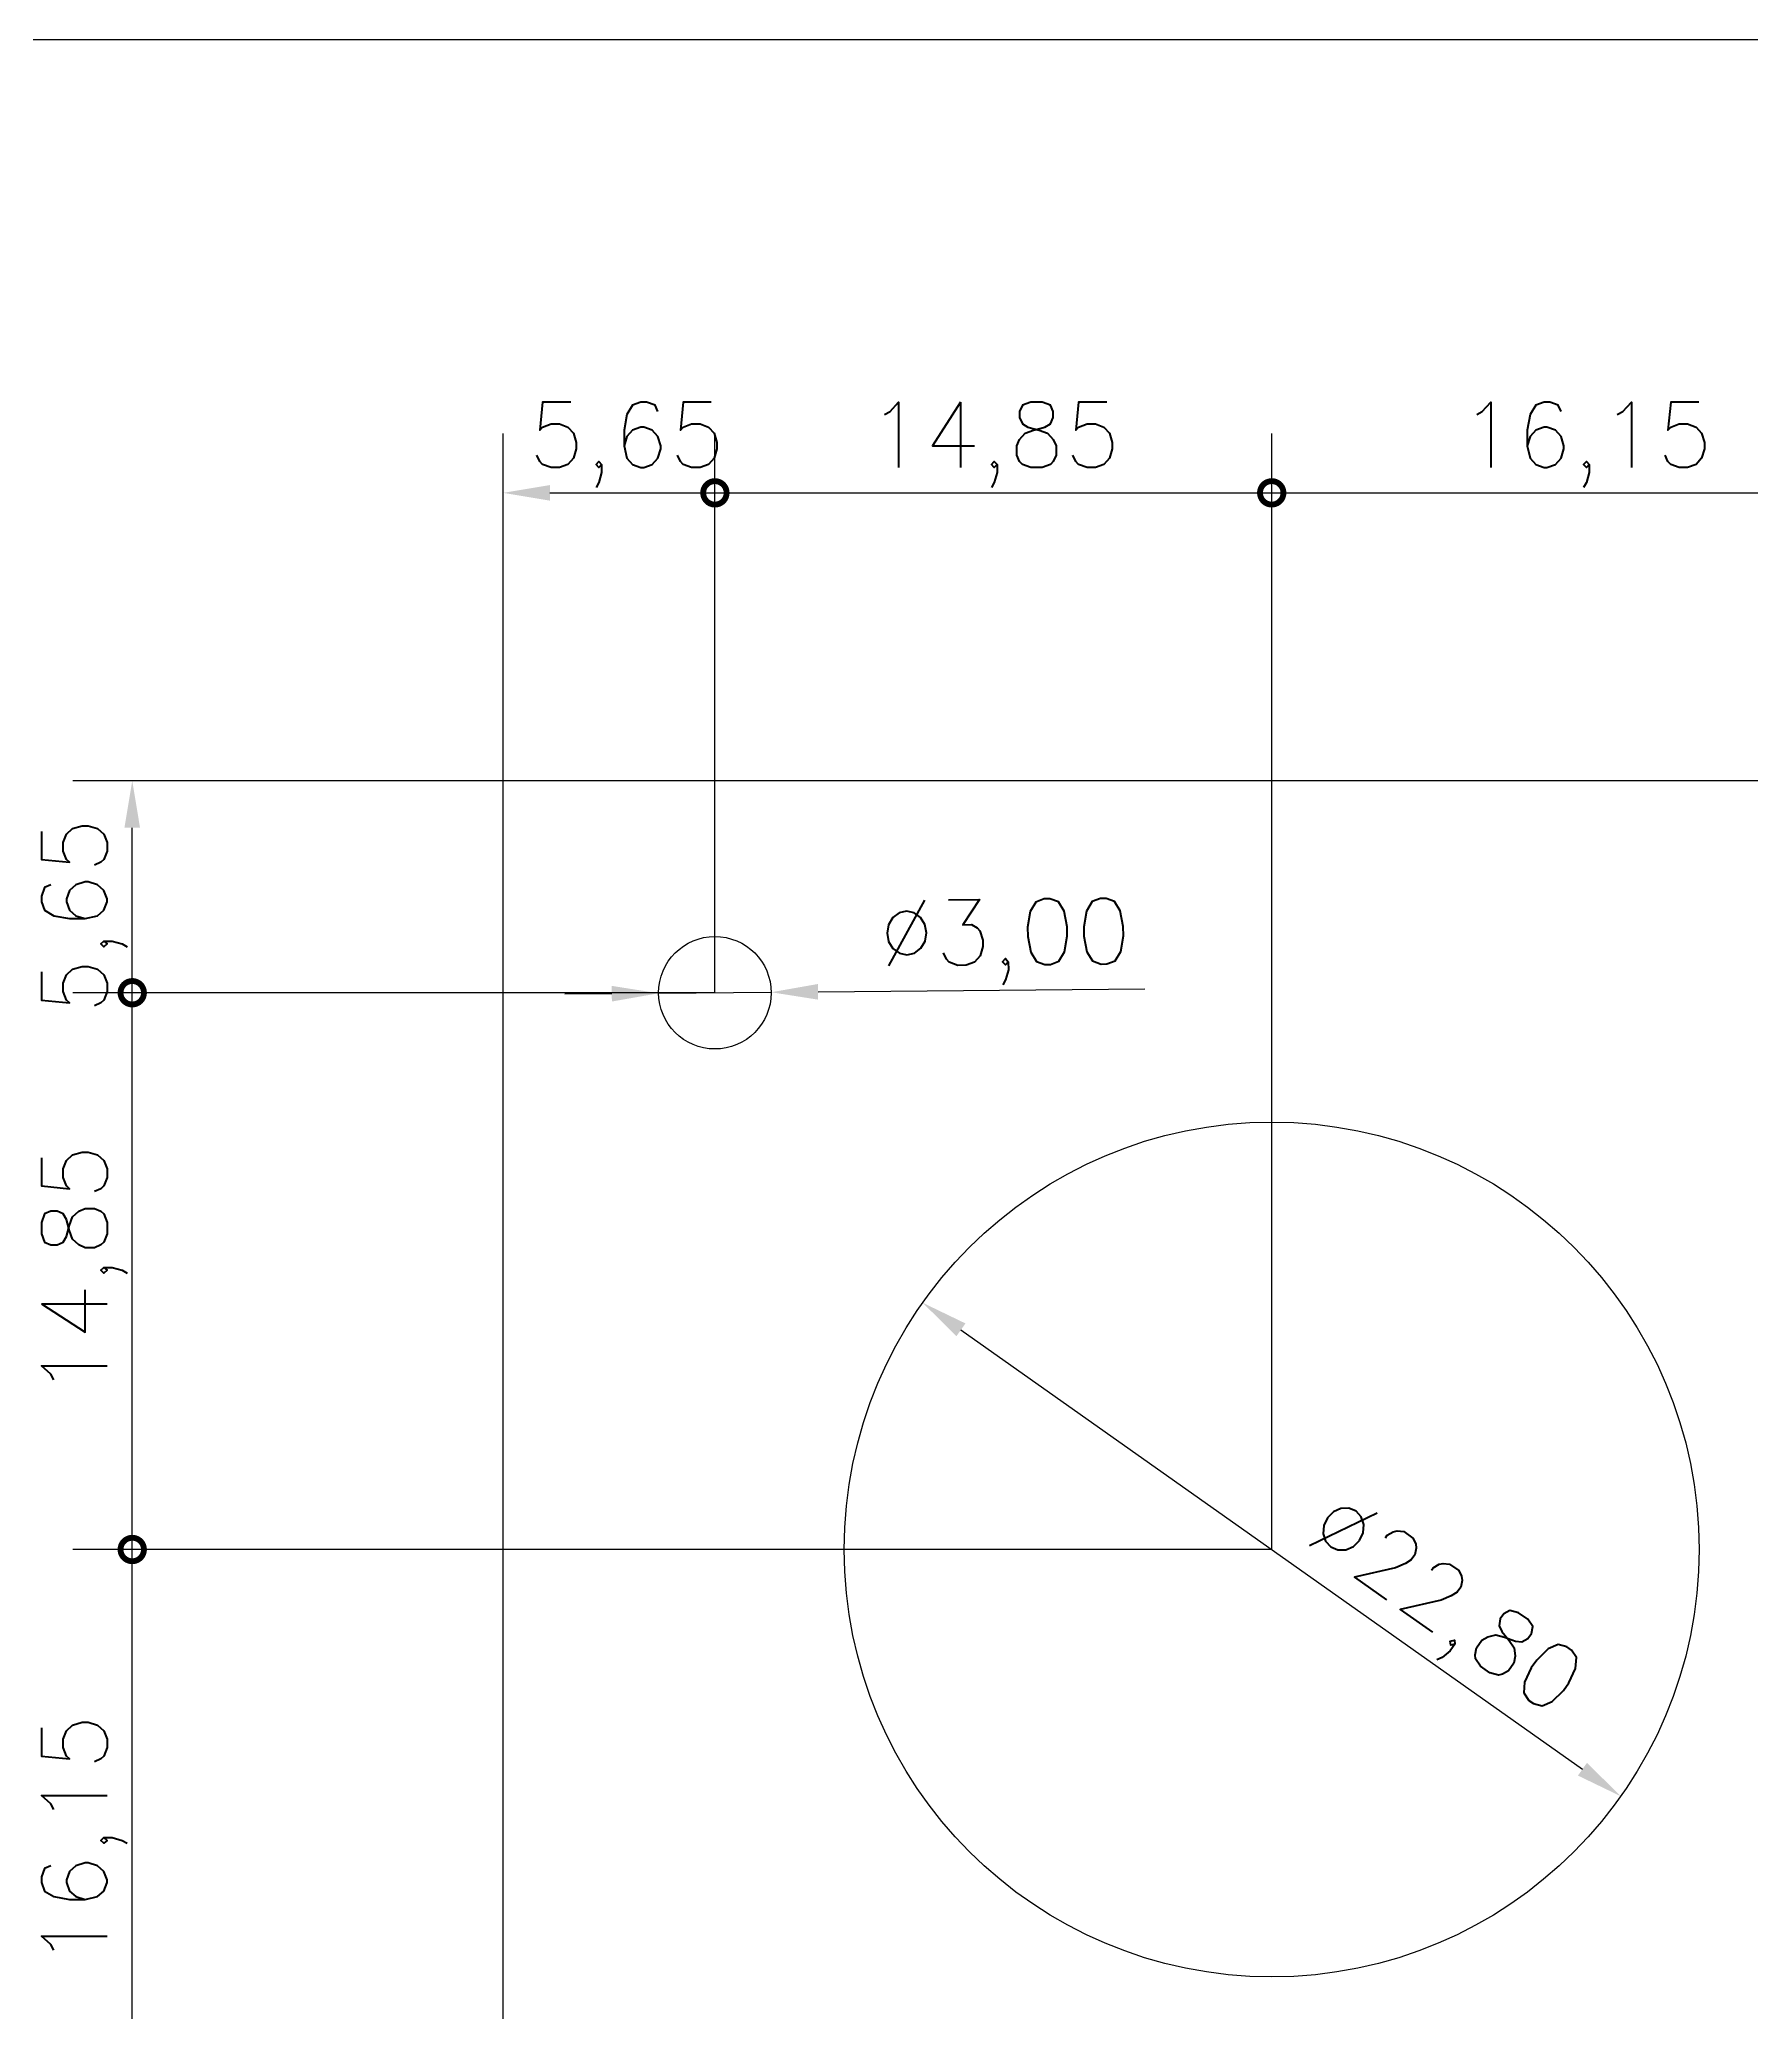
# Model space of a CAD drawing. Extents: x 0 to 149, y 0 to 105.
# Drawn here: x 22.9 to 68.6, y 47.4 to 100 of the extents above; entities that cross this region are included whole.
import ezdxf

# ---------------------------------------------------------------- set-up
doc = ezdxf.new("R2010")
doc.units = 0
doc.header["$LTSCALE"] = 0.5
doc.layers.get('0').update_dxf_attribs({"linetype": 'CONTINUOUS'})
doc.layers.get('DEFPOINTS').update_dxf_attribs({"linetype": 'CONTINUOUS'})
for name, color, linetype in [('BORDER__ISO_', 7, 'CONTINUOUS'), ('DIMENSION__ISO_', 7, 'CONTINUOUS'), ('VISIBLE__ISO_', 7, 'CONTINUOUS')]:
    doc.layers.add(name, color=color, linetype=linetype)
doc.styles.add('NOTE_TEXT__ISO_', font='txt.shx', dxfattribs={"bigfont": 'bigfont.shx'})
doc.dimstyles.get("Standard").update_dxf_attribs({"dimtxt": 0.18, "dimasz": 0.18, "dimexe": 0.18, "dimexo": 0.0625, "dimgap": 0.09, "dimtad": 0, "dimtih": 1, "dimtoh": 1, "dimzin": 0, "dimcen": 0.09, "dimazin": 3, "dimtfac": 1, "dimtofl": 0, "dimtmove": 0, "dimatfit": 3})

# ---------------------------------------------------------------- blocks, each defined once
blk = doc.blocks.new('BORDERS_DEFAULT_BORDER')
at = {"layer": 'BORDER__ISO_', "flags": 128}
blk.add_lwpolyline([(10, 10), (10, 200), (287, 200), (287, 10), (10, 10)], dxfattribs=at)
blk = doc.blocks.new('_DOTSMALL')
at = {"color": 0, "linetype": 'BYBLOCK', "const_width": 0.5}
blk.add_lwpolyline([(-0.0625, 0, 1), (0.0625, 0, 1)], format="xyb", close=True, dxfattribs=at)
blk = doc.blocks.new('*U37')
at = {"layer": 'DIMENSION__ISO_', "style": 'NOTE_TEXT__ISO_'}
blk.add_text('5,65', height=1.75, dxfattribs=at).set_placement((35.949, 88.58))
blk = doc.blocks.new('*D6')
at = {"layer": 'DEFPOINTS', "color": 0}
for p in [(40.92, 87.907), (35.27, 80.224), (40.92, 74.574)]:
    blk.add_point(p, dxfattribs=at)
at = {"layer": 'DIMENSION__ISO_'}
for p, q in [((35.27, 80.224), (35.27, 89.494)), ((40.92, 74.574), (40.92, 89.494)), ((36.52, 87.907), (40.92, 87.907))]:
    blk.add_line(p, q, dxfattribs=at)
blk.add_solid([(36.52, 88.115), (36.52, 87.699), (35.27, 87.907)], dxfattribs=at)
blk.add_blockref('*U37', (0, 0))
at = {"layer": 'DIMENSION__ISO_', "xscale": 1.25, "yscale": 1.25, "zscale": 1.25}
blk.add_blockref('_DOTSMALL', (40.92, 87.907), dxfattribs=at)
blk = doc.blocks.new('*U38')
at = {"layer": 'DIMENSION__ISO_', "style": 'NOTE_TEXT__ISO_'}
blk.add_text('14,85', height=1.75, dxfattribs=at).set_placement((44.994, 88.58))
blk = doc.blocks.new('*D8')
at = {"layer": 'DEFPOINTS', "color": 0}
for p in [(55.77, 87.907), (40.92, 74.574), (55.77, 59.724)]:
    blk.add_point(p, dxfattribs=at)
at = {"layer": 'DIMENSION__ISO_'}
for p, q in [((40.92, 74.574), (40.92, 89.494)), ((55.77, 59.724), (55.77, 89.494)), ((40.92, 87.907), (55.77, 87.907))]:
    blk.add_line(p, q, dxfattribs=at)
blk.add_blockref('*U38', (0, 0))
at = {"layer": 'DIMENSION__ISO_', "xscale": 1.25, "yscale": 1.25, "zscale": 1.25, "rotation": 180}
blk.add_blockref('_DOTSMALL', (40.92, 87.907), dxfattribs=at)
at = {"layer": 'DIMENSION__ISO_', "xscale": 1.25, "yscale": 1.25, "zscale": 1.25}
blk.add_blockref('_DOTSMALL', (55.77, 87.907), dxfattribs=at)
blk = doc.blocks.new('*U39')
at = {"layer": 'DIMENSION__ISO_', "style": 'NOTE_TEXT__ISO_'}
blk.add_text('16,15', height=1.75, dxfattribs=at).set_placement((60.786, 88.58))
blk = doc.blocks.new('*D9')
at = {"layer": 'DEFPOINTS', "color": 0}
for p in [(71.92, 87.907), (71.92, 74.574), (55.77, 59.724)]:
    blk.add_point(p, dxfattribs=at)
at = {"layer": 'DIMENSION__ISO_'}
for p, q in [((55.77, 59.724), (55.77, 89.494)), ((71.92, 74.574), (71.92, 89.494)), ((55.77, 87.907), (71.92, 87.907))]:
    blk.add_line(p, q, dxfattribs=at)
blk.add_blockref('*U39', (0, 0))
at = {"layer": 'DIMENSION__ISO_', "xscale": 1.25, "yscale": 1.25, "zscale": 1.25, "rotation": 180}
blk.add_blockref('_DOTSMALL', (55.77, 87.907), dxfattribs=at)
at = {"layer": 'DIMENSION__ISO_', "xscale": 1.25, "yscale": 1.25, "zscale": 1.25}
blk.add_blockref('_DOTSMALL', (71.92, 87.907), dxfattribs=at)
blk = doc.blocks.new('*U41')
at = {"layer": 'DIMENSION__ISO_', "style": 'NOTE_TEXT__ISO_'}
blk.add_text('5,65', height=1.75, rotation=90, dxfattribs=at).set_placement((24.708, 74.003))
blk = doc.blocks.new('*D11')
at = {"layer": 'DEFPOINTS', "color": 0}
for p in [(25.381, 80.224), (35.27, 80.224), (40.92, 74.574)]:
    blk.add_point(p, dxfattribs=at)
at = {"layer": 'DIMENSION__ISO_'}
for p, q in [((35.27, 80.224), (23.793, 80.224)), ((25.381, 74.574), (25.381, 78.974)), ((40.92, 74.574), (23.793, 74.574))]:
    blk.add_line(p, q, dxfattribs=at)
blk.add_solid([(25.172, 78.974), (25.589, 78.974), (25.381, 80.224)], dxfattribs=at)
blk.add_blockref('*U41', (0, 0))
at = {"layer": 'DIMENSION__ISO_', "xscale": 1.25, "yscale": 1.25, "zscale": 1.25, "rotation": 270}
blk.add_blockref('_DOTSMALL', (25.381, 74.574), dxfattribs=at)
blk = doc.blocks.new('*U42')
at = {"layer": 'DIMENSION__ISO_', "style": 'NOTE_TEXT__ISO_'}
blk.add_text('14,85', height=1.75, rotation=90, dxfattribs=at).set_placement((24.708, 63.798))
blk = doc.blocks.new('*D12')
at = {"layer": 'DEFPOINTS', "color": 0}
for p in [(25.381, 74.574), (40.92, 74.574), (55.77, 59.724)]:
    blk.add_point(p, dxfattribs=at)
at = {"layer": 'DIMENSION__ISO_'}
for p, q in [((40.92, 74.574), (23.793, 74.574)), ((25.381, 59.724), (25.381, 74.574)), ((55.77, 59.724), (23.793, 59.724))]:
    blk.add_line(p, q, dxfattribs=at)
blk.add_blockref('*U42', (0, 0))
at = {"layer": 'DIMENSION__ISO_', "xscale": 1.25, "yscale": 1.25, "zscale": 1.25}
for p, rotation in [((25.381, 74.574), 90), ((25.381, 59.724), 270)]:
    blk.add_blockref('_DOTSMALL', p, dxfattribs=dict(at, rotation=rotation))
blk = doc.blocks.new('*U43')
at = {"layer": 'DIMENSION__ISO_', "style": 'NOTE_TEXT__ISO_'}
blk.add_text('16,15', height=1.75, rotation=90, dxfattribs=at).set_placement((24.708, 48.59))
blk = doc.blocks.new('*D13')
at = {"layer": 'DEFPOINTS', "color": 0}
for p in [(25.381, 59.724), (55.77, 59.724), (40.92, 43.574)]:
    blk.add_point(p, dxfattribs=at)
at = {"layer": 'DIMENSION__ISO_'}
for p, q in [((55.77, 59.724), (23.793, 59.724)), ((25.381, 43.574), (25.381, 59.724)), ((40.92, 43.574), (23.793, 43.574))]:
    blk.add_line(p, q, dxfattribs=at)
blk.add_blockref('*U43', (0, 0))
at = {"layer": 'DIMENSION__ISO_', "xscale": 1.25, "yscale": 1.25, "zscale": 1.25}
for p, rotation in [((25.381, 59.724), 90), ((25.381, 43.574), 270)]:
    blk.add_blockref('_DOTSMALL', p, dxfattribs=dict(at, rotation=rotation))
blk = doc.blocks.new('*U46')
at = {"layer": 'DIMENSION__ISO_', "style": 'NOTE_TEXT__ISO_'}
blk.add_text('∅22,80', height=1.75, rotation=324.7392, dxfattribs=at).set_placement((56.565, 59.986))
blk = doc.blocks.new('*D16')
at = {"layer": 'DEFPOINTS', "color": 0}
for p in [(46.461, 66.305), (65.078, 53.143)]:
    blk.add_point(p, dxfattribs=at)
at = {"layer": 'DIMENSION__ISO_'}
blk.add_line((47.482, 65.584), (64.057, 53.864), dxfattribs=at)
for points in [[(47.602, 65.754), (47.362, 65.414), (46.461, 66.305)], [(64.178, 54.035), (63.937, 53.694), (65.078, 53.143)]]:
    blk.add_solid(points, dxfattribs=at)
blk.add_blockref('*U46', (0, 0))
blk = doc.blocks.new('*U55')
at = {"layer": 'DIMENSION__ISO_', "style": 'NOTE_TEXT__ISO_'}
blk.add_text('∅3,00', height=1.75, rotation=0.5166, dxfattribs=at).set_placement((45.295, 75.286))
blk = doc.blocks.new('*D25')
at = {"layer": 'DEFPOINTS', "color": 0}
for p in [(39.42, 74.56), (42.42, 74.587)]:
    blk.add_point(p, dxfattribs=at)
at = {"layer": 'DIMENSION__ISO_'}
for p, q in [((38.17, 74.549), (36.92, 74.537)), ((39.42, 74.56), (42.42, 74.587)), ((43.67, 74.598), (52.39, 74.677))]:
    blk.add_line(p, q, dxfattribs=at)
for points in [[(38.168, 74.757), (38.172, 74.34), (39.42, 74.56)], [(43.668, 74.807), (43.672, 74.39), (42.42, 74.587)]]:
    blk.add_solid(points, dxfattribs=at)
blk.add_blockref('*U55', (0, 0))

msp = doc.modelspace()

# ---------------------------------------------------------------- linework, layer by layer
at = {"layer": 'VISIBLE__ISO_'}
for p in [(83.2102, 80.2236), (35.2702, 37.9236)]:
    msp.add_line(p, (35.2702, 80.2236), dxfattribs=at)
for centre, radius in [((40.9202, 74.5736), 1.5), ((55.7697, 59.7241), 11.4)]:
    msp.add_circle(centre, radius, dxfattribs=at)

# ---------------------------------------------------------------- block references
at = {"xscale": 0.5, "yscale": 0.5, "zscale": 0.5}
msp.add_blockref('BORDERS_DEFAULT_BORDER', (0, 0), dxfattribs=at)

# ---------------------------------------------------------------- dimensions: what is measured, and where the dimension line sits
at = {"layer": 'DIMENSION__ISO_'}
for base, p1, p2, angle, override, picture, middle in [((40.9202, 87.9069), (35.2702, 80.2236), (40.9202, 74.5736), 180, {"dimgap": 0.762, "dimdec": 2, "dimblk2": 'DOTSMALL', "dimsah": 1, "dimdle": 0, "dimtol": 0, "dimlim": 0, "dimtp": 0, "dimtm": 0, "dimtdec": 2, "dimtofl": 0, "dimatfit": 1}, '*D6', (38.7202, 87.9069)), ((55.7697, 87.9069), (40.9202, 74.5736), (55.7697, 59.7241), 180, {"dimgap": 0.762, "dimdec": 2, "dimblk1": 'DOTSMALL', "dimblk2": 'DOTSMALL', "dimsah": 1, "dimdle": 0, "dimtol": 0, "dimlim": 0, "dimtp": 0, "dimtm": 0, "dimtdec": 2, "dimtofl": 0, "dimatfit": 1}, '*D8', (48.3483, 87.9069)), ((71.9202, 87.9069), (55.7697, 59.7241), (71.9202, 74.5736), 180, {"dimgap": 0.762, "dimdec": 2, "dimblk1": 'DOTSMALL', "dimblk2": 'DOTSMALL', "dimsah": 1, "dimdle": 0, "dimtol": 0, "dimlim": 0, "dimtp": 0, "dimtm": 0, "dimtdec": 2, "dimtofl": 0, "dimatfit": 1}, '*D9', (63.8483, 87.9069)), ((25.3806, 80.2236), (40.9202, 74.5736), (35.2702, 80.2236), 90, {"dimgap": 0.762, "dimdec": 2, "dimblk1": 'DOTSMALL', "dimsah": 1, "dimdle": 0, "dimtol": 0, "dimlim": 0, "dimtp": 0, "dimtm": 0, "dimtdec": 2, "dimtofl": 0, "dimatfit": 1}, '*D11', (25.3806, 76.7736)), ((25.3806, 74.5736), (55.7697, 59.7241), (40.9202, 74.5736), 90, {"dimgap": 0.762, "dimdec": 2, "dimblk1": 'DOTSMALL', "dimblk2": 'DOTSMALL', "dimsah": 1, "dimdle": 0, "dimtol": 0, "dimlim": 0, "dimtp": 0, "dimtm": 0, "dimtdec": 2, "dimtofl": 0, "dimatfit": 1}, '*D12', (25.3806, 67.1521)), ((25.3806, 59.7241), (40.9202, 43.5736), (55.7697, 59.7241), 90, {"dimgap": 0.762, "dimdec": 2, "dimblk1": 'DOTSMALL', "dimblk2": 'DOTSMALL', "dimsah": 1, "dimdle": 0, "dimtol": 0, "dimlim": 0, "dimtp": 0, "dimtm": 0, "dimtdec": 2, "dimtofl": 0, "dimatfit": 1}, '*D13', (25.3806, 51.6521))]:
    dim = msp.add_linear_dim(base=base, p1=p1, p2=p2, angle=angle, dimstyle='Standard', override=override, dxfattribs=at)
    dim.commit()
    dim.dimension.update_dxf_attribs({"geometry": picture, "text_midpoint": middle, "dimtype": 128})
for p1, p2, picture, middle in [((39.4202, 74.56), (42.4201, 74.5871), '*D25', (48.655, 74.6433)), ((46.4612, 66.3053), (65.0781, 53.1428), '*D16', (59.7485, 56.911))]:
    dim = msp.add_diameter_dim_2p(p1=p1, p2=p2, dimstyle='Standard', override={"dimgap": 0.762, "dimdec": 2, "dimlfac": 1, "dimtol": 0, "dimlim": 0, "dimtp": 0, "dimtm": 0, "dimtdec": 2, "dimatfit": 2}, dxfattribs=at)
    dim.commit()
    dim.dimension.update_dxf_attribs({"geometry": picture, "text_midpoint": middle, "dimtype": 131})

doc.saveas('drawing.dxf')
